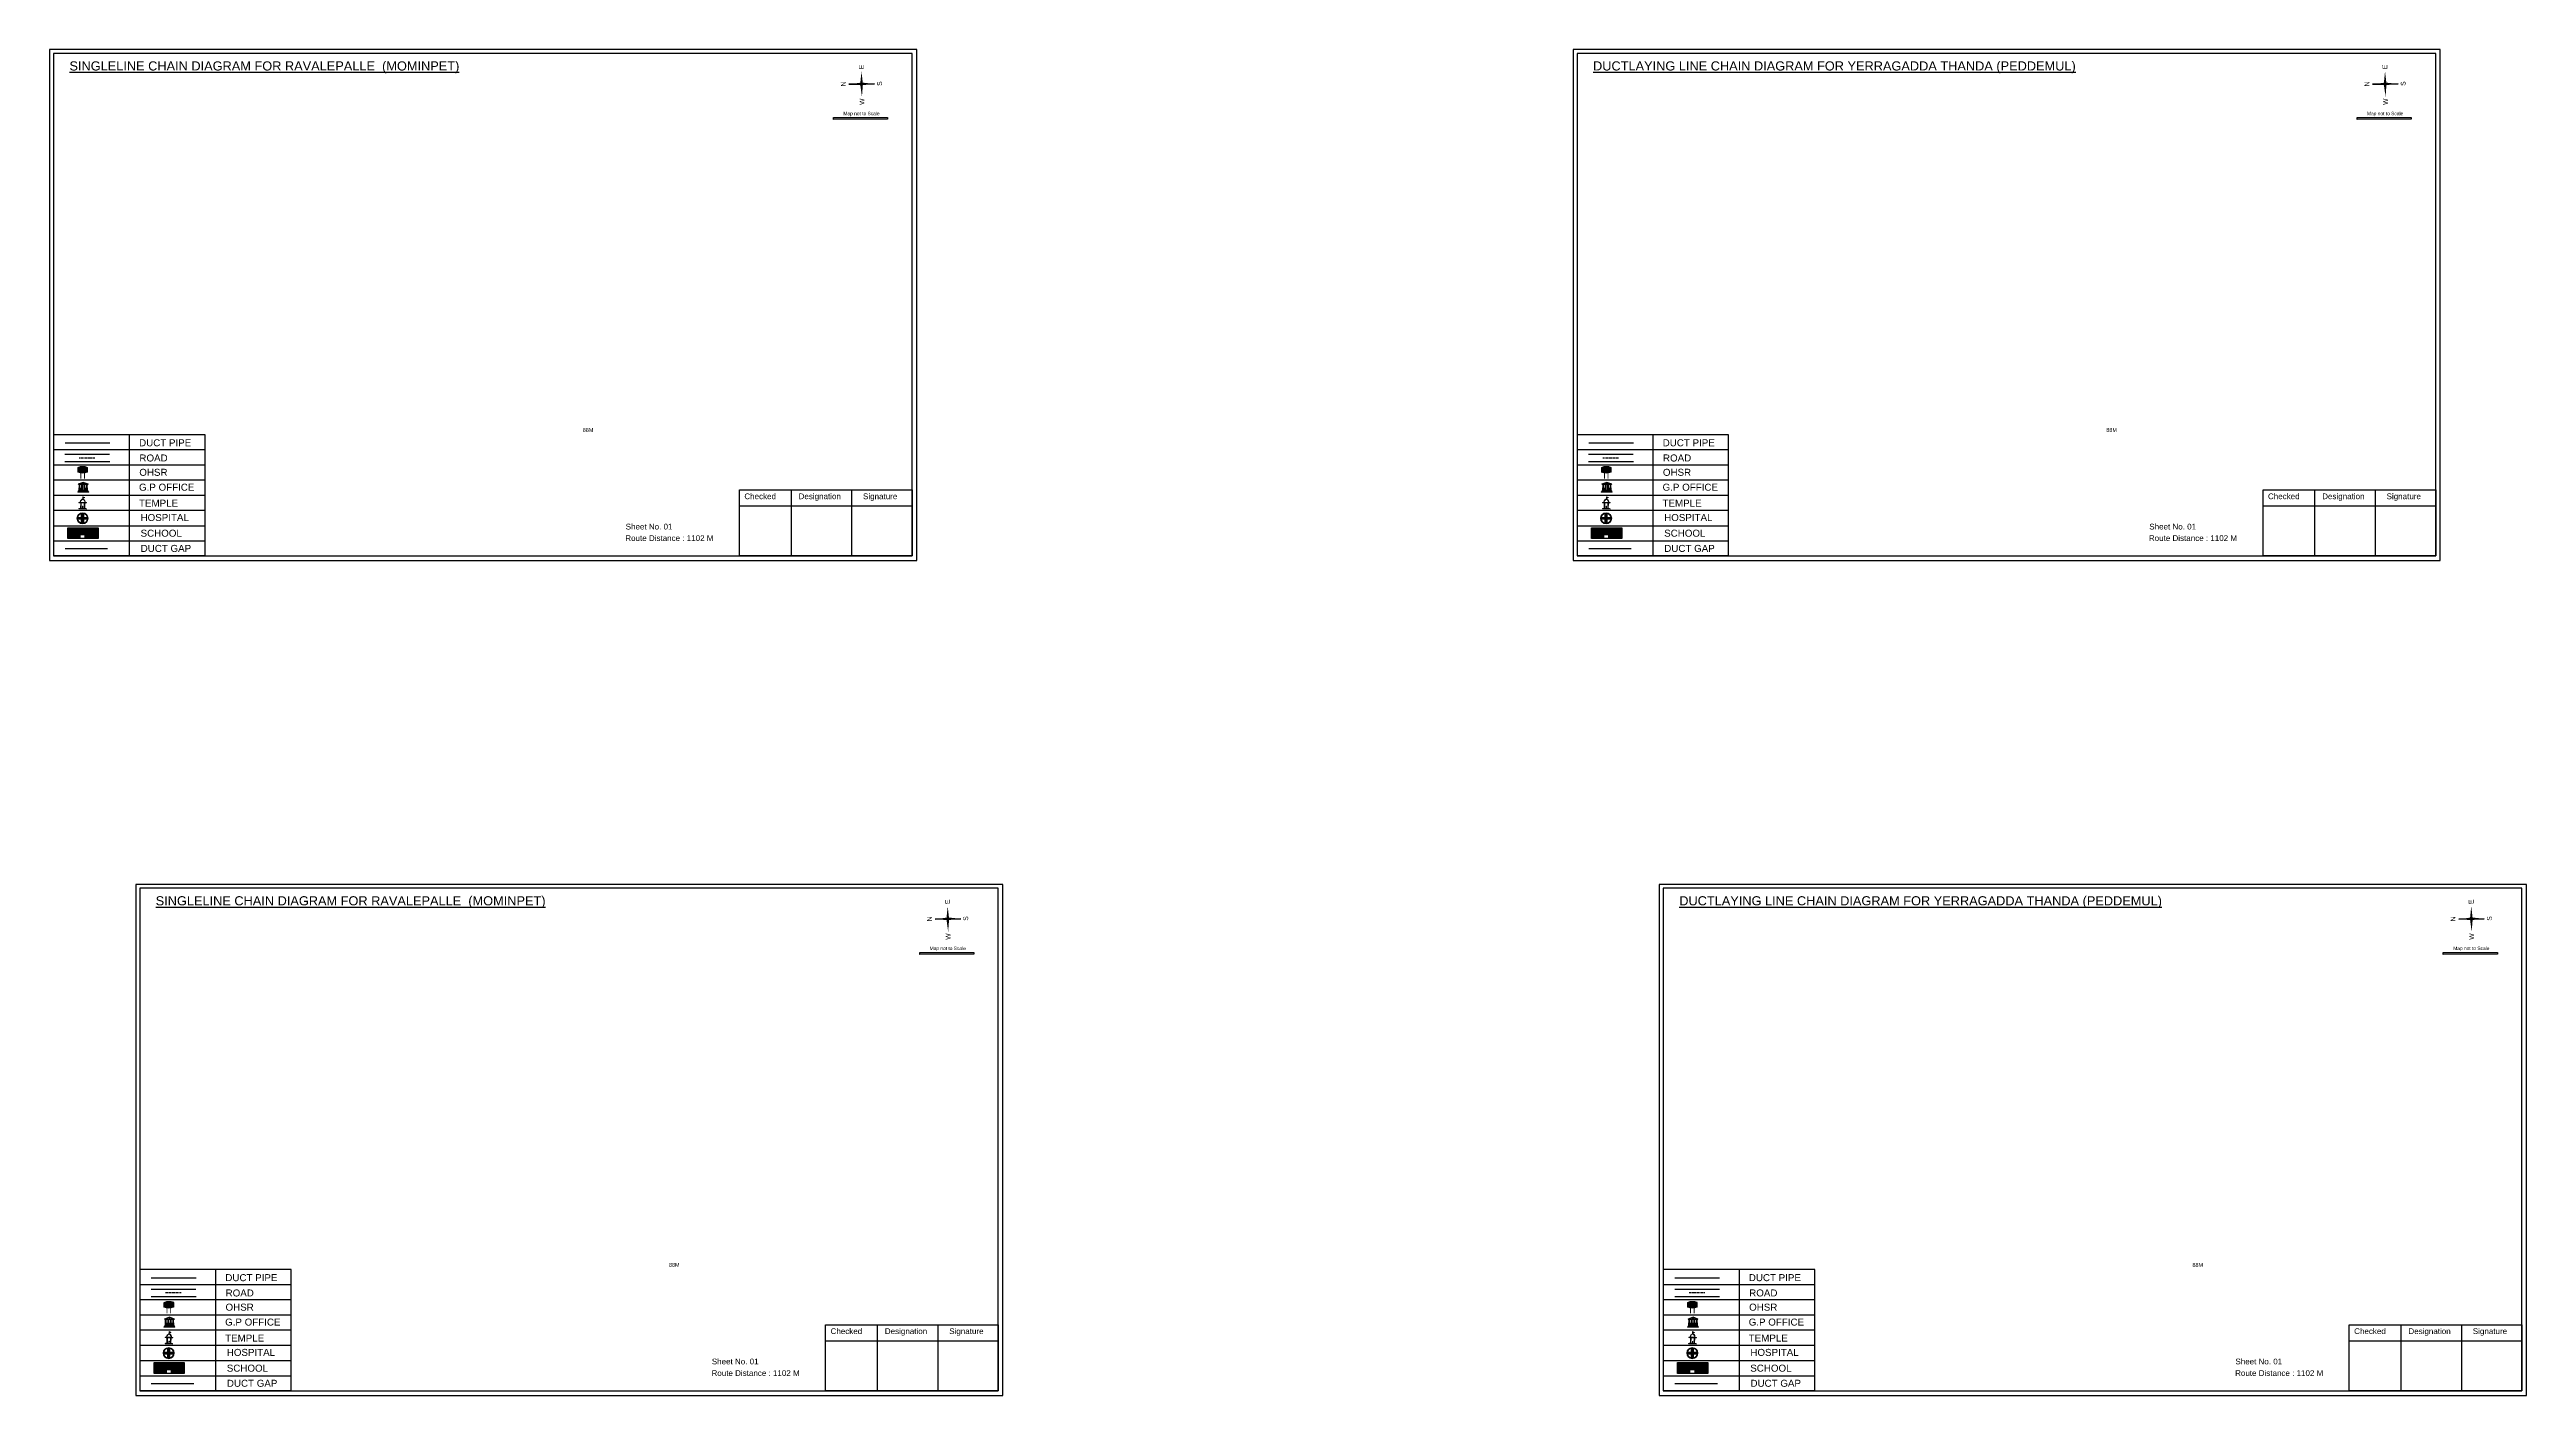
# Model space of a CAD drawing. Header units: inches. Extents: x -117 to 51867, y -12715 to 3423.
# Drawn here: x 222 to 2765, y -11072 to -9690 of the extents above; entities that cross this region are included whole.
import ezdxf

# ---------------------------------------------------------------- set-up
doc = ezdxf.new("R2010")
doc.units = ezdxf.units.IN
doc.header["$MEASUREMENT"] = 0
doc.linetypes.add('DASHEDX2', pattern=[1.5, 1, -0.5])
doc.layers.add('LANDMARK', color=7, linetype='Continuous')
doc.layers.add('OHT', color=7, linetype='Continuous')
doc.styles.get("Standard").update_dxf_attribs({"font": 'arial.ttf'})

# ---------------------------------------------------------------- blocks, each defined once
blk = doc.blocks.new('OHT')
at = {"linetype": 'Continuous', "lineweight": 0, "true_color": 0x0ffffc}
blk.add_hatch(color=4, dxfattribs=at).paths.add_polyline_path([(0.01, 1), (0, 1, 0.101323), (-0.4, 0.92), (-0.4, 0.52, 0.194075), (0.4, 0.52), (0.4, 0.92, 0.097877)])
at = {"color": 4, "linetype": 'Continuous', "lineweight": 0, "true_color": 0x0ffffc, "flags": 128}
for points in [[(-0.4, 0.52), (-0.4, 0.92)], [(0.4, 0.52), (0.4, 0.92)]]:
    blk.add_lwpolyline(points, dxfattribs=at)
at = {"color": 4, "linetype": 'Continuous', "lineweight": 0, "true_color": 0x0ffffc, "const_width": 0.075, "flags": 128}
for points in [[(-0.15, 0), (-0.15, 0.48)], [(0.15, 0), (0.15, 0.47)]]:
    blk.add_lwpolyline(points, dxfattribs=at)
at = {"color": 4, "linetype": 'Continuous', "lineweight": 0, "true_color": 0x0ffffc}
for centre, radius, start, end in [((0.01, -0.02), 1.02, 67.3109, 113.4711), ((0, 1.51), 1.07, 247.7682, 291.7007)]:
    blk.add_arc(centre, radius, start, end, dxfattribs=at)
blk = doc.blocks.new('Government_Office')
at = {"linetype": 'Continuous', "lineweight": 0, "true_color": 0xff0000}
for points in [[(-0.5, 0.05), (0.5, 0.05), (0.5, 0), (-0.5, 0)], [(-0.45, 0.08), (-0.45, 0.12), (0.45, 0.12), (0.45, 0.08)], [(-0.4, 0.14), (-0.4, 0.18), (0.4, 0.18), (0.4, 0.14)]]:
    blk.add_hatch(color=1, dxfattribs=at).paths.add_polyline_path(points)
h = blk.add_hatch(color=1, dxfattribs=at)
h.paths.add_polyline_path([(0.44, 0.72), (0.45, 0.75), (0, 0.93), (-0.45, 0.75), (-0.44, 0.72)])
h.paths.add_polyline_path([(0.36, 0.75), (-0.36, 0.75), (0, 0.9)], flags=16)
h.paths.add_polyline_path([(0, 0.78, -1), (0, 0.87, -1)], flags=0)
h = blk.add_hatch(color=1, dxfattribs=at)
edge = h.paths.add_edge_path()
edge.add_line((-0.27, 0.2), (-0.3, 0.68))
edge.add_line((-0.3, 0.68), (-0.29, 0.68))
edge.add_arc((-0.28, 0.69), 0.0176, 225.304, 441.5659)
edge.add_line((-0.28, 0.7), (-0.39, 0.7))
edge.add_arc((-0.39, 0.69), 0.0176, 98.4341, 314.696)
edge.add_line((-0.38, 0.68), (-0.37, 0.68))
edge.add_line((-0.37, 0.68), (-0.4, 0.2))
edge.add_line((-0.4, 0.2), (-0.27, 0.2))
h = blk.add_hatch(color=1, dxfattribs=at)
edge = h.paths.add_edge_path()
edge.add_line((-0.05, 0.2), (-0.07, 0.68))
edge.add_line((-0.07, 0.68), (-0.07, 0.68))
edge.add_arc((-0.05, 0.69), 0.0176, 225.304, 441.5659)
edge.add_line((-0.05, 0.7), (-0.17, 0.7))
edge.add_arc((-0.17, 0.69), 0.0176, 98.4341, 314.696)
edge.add_line((-0.16, 0.68), (-0.15, 0.68))
edge.add_line((-0.15, 0.68), (-0.18, 0.2))
edge.add_line((-0.18, 0.2), (-0.05, 0.2))
h = blk.add_hatch(color=1, dxfattribs=at)
edge = h.paths.add_edge_path()
edge.add_arc((0, 0.83), 0.0467, 90, 270)
edge.add_arc((0, 0.83), 0.0467, 270, 450)
h = blk.add_hatch(color=1, dxfattribs=at)
edge = h.paths.add_edge_path()
edge.add_line((0.18, 0.2), (0.15, 0.68))
edge.add_line((0.15, 0.68), (0.16, 0.68))
edge.add_arc((0.17, 0.69), 0.0176, 225.304, 441.5659)
edge.add_line((0.17, 0.7), (0.05, 0.7))
edge.add_arc((0.05, 0.69), 0.0176, 98.4341, 314.696)
edge.add_line((0.07, 0.68), (0.07, 0.68))
edge.add_line((0.07, 0.68), (0.05, 0.2))
edge.add_line((0.05, 0.2), (0.18, 0.2))
h = blk.add_hatch(color=1, dxfattribs=at)
edge = h.paths.add_edge_path()
edge.add_line((0.4, 0.2), (0.37, 0.68))
edge.add_line((0.37, 0.68), (0.38, 0.68))
edge.add_arc((0.39, 0.69), 0.0176, 225.304, 441.5659)
edge.add_line((0.4, 0.7), (0.28, 0.7))
edge.add_arc((0.28, 0.69), 0.0176, 98.4341, 314.696)
edge.add_line((0.29, 0.68), (0.3, 0.68))
edge.add_line((0.3, 0.68), (0.27, 0.2))
edge.add_line((0.27, 0.2), (0.4, 0.2))
at = {"color": 1, "linetype": 'Continuous', "lineweight": 0, "true_color": 0xff0000, "flags": 128}
for points in [[(-0.5, 0.05), (0.5, 0.05), (0.5, 0), (-0.5, 0)], [(-0.45, 0.75), (-0.44, 0.72), (0.44, 0.72), (0.45, 0.75), (0, 0.93)], [(-0.45, 0.08), (-0.45, 0.12), (0.45, 0.12), (0.45, 0.08)], [(-0.4, 0.14), (-0.4, 0.18), (0.4, 0.18), (0.4, 0.14)], [(-0.36, 0.75), (0.36, 0.75), (0, 0.9)]]:
    blk.add_lwpolyline(points, close=True, dxfattribs=at)
for points in [[(-0.27, 0.2), (-0.3, 0.68), (-0.29, 0.68, 1.379694), (-0.28, 0.7), (-0.39, 0.7, 1.379694), (-0.38, 0.68), (-0.37, 0.68), (-0.4, 0.2)], [(-0.05, 0.2), (-0.07, 0.68), (-0.07, 0.68, 1.379694), (-0.05, 0.7), (-0.17, 0.7, 1.379694), (-0.16, 0.68), (-0.15, 0.68), (-0.18, 0.2)], [(0, 0.87, 1), (0, 0.78, 1)], [(0.18, 0.2), (0.15, 0.68), (0.16, 0.68, 1.379694), (0.17, 0.7), (0.05, 0.7, 1.379694), (0.07, 0.68), (0.07, 0.68), (0.05, 0.2)], [(0.4, 0.2), (0.37, 0.68), (0.38, 0.68, 1.379694), (0.4, 0.7), (0.28, 0.7, 1.379694), (0.29, 0.68), (0.3, 0.68), (0.27, 0.2)]]:
    blk.add_lwpolyline(points, format="xyb", close=True, dxfattribs=at)
blk = doc.blocks.new('Temple')
at = {"linetype": 'Continuous', "lineweight": 0, "true_color": 0xff0000}
h = blk.add_hatch(color=1, dxfattribs=at)
edge = h.paths.add_edge_path()
edge.add_line((0.17, 0.49), (0.22, 0.49))
edge.add_line((0.22, 0.49), (0.22, 0.5))
edge.add_line((0.22, 0.5), (0.31, 0.5))
edge.add_line((0.31, 0.5), (0.31, 0.53))
edge.add_line((0.31, 0.53), (0.26, 0.53))
edge.add_line((0.26, 0.53), (0.26, 0.54))
edge.add_line((0.26, 0.54), (0.2, 0.54))
edge.add_spline(control_points=[(0.2, 0.54), (0.2, 0.59), (0.19, 0.64), (0.14, 0.74), (0.09, 0.79), (0.03, 0.8), (0.02, 0.81), (0.01, 0.81)], knot_values=[4.712389, 4.712389, 4.712389, 4.712389, 5.278166, 5.278166, 6.117402, 6.117402, 6.223801, 6.223801, 6.223801, 6.223801], degree=3, periodic=0)
edge.add_line((0.01, 0.81), (0.01, 0.79))
edge.add_line((0.01, 0.79), (-0.01, 0.79))
edge.add_line((-0.01, 0.79), (-0.01, 0.81))
edge.add_spline(control_points=[(-0.01, 0.81), (-0.05, 0.8), (-0.1, 0.78), (-0.17, 0.7), (-0.2, 0.63), (-0.2, 0.55), (-0.2, 0.55), (-0.2, 0.54)], knot_values=[6.343965, 6.343965, 6.343965, 6.343965, 6.956638, 6.956638, 7.795874, 7.795874, 7.853982, 7.853982, 7.853982, 7.853982], degree=3, periodic=0)
edge.add_line((-0.2, 0.54), (-0.26, 0.54))
edge.add_line((-0.26, 0.54), (-0.26, 0.53))
edge.add_line((-0.26, 0.53), (-0.31, 0.53))
edge.add_line((-0.31, 0.53), (-0.31, 0.5))
edge.add_line((-0.31, 0.5), (-0.22, 0.5))
edge.add_line((-0.22, 0.5), (-0.22, 0.49))
edge.add_line((-0.22, 0.49), (-0.17, 0.49))
edge.add_line((-0.17, 0.49), (-0.17, 0.07))
edge.add_arc((-0.2, 0.07), 0.03, -90, 0, ccw=False)
edge.add_line((-0.2, 0.04), (-0.26, 0.04))
edge.add_line((-0.26, 0.04), (-0.26, 0.03))
edge.add_line((-0.26, 0.03), (-0.31, 0.03))
edge.add_line((-0.31, 0.03), (-0.31, 0))
edge.add_line((-0.31, 0), (0.31, 0))
edge.add_line((0.31, 0), (0.31, 0.03))
edge.add_line((0.31, 0.03), (0.26, 0.03))
edge.add_line((0.26, 0.03), (0.26, 0.04))
edge.add_line((0.26, 0.04), (0.2, 0.04))
edge.add_arc((0.2, 0.07), 0.03, 180, 270, ccw=False)
edge.add_line((0.17, 0.07), (0.17, 0.49))
h.paths.add_polyline_path([(0.12, 0.07, -0.414214), (0.1, 0.04), (0.05, 0.04), (0.05, 0.03), (-0.05, 0.03), (-0.05, 0.04), (-0.1, 0.04, -0.414214), (-0.12, 0.07), (-0.12, 0.5), (0.12, 0.5)], flags=16)
edge = h.paths.add_edge_path(flags=16)
edge.add_ellipse((0, 0.54), major_axis=(0, 0.242), ratio=0.722808, start_angle=270, end_angle=450, ccw=False)
edge.add_line((0.17, 0.54), (-0.17, 0.54))
h.paths.add_polyline_path([(0.01, 0.23), (0.01, 0.07), (-0.01, 0.07), (-0.01, 0.23)], flags=0)
at = {"linetype": 'Continuous', "lineweight": 0, "true_color": 0xe66000}
blk.add_hatch(color=32, dxfattribs=at).paths.add_polyline_path([(-0.01, 1), (0.15, 0.93), (0, 0.85)])
at = {"linetype": 'Continuous', "lineweight": 0, "true_color": 0xff0000}
h = blk.add_hatch(color=1, dxfattribs=at)
edge = h.paths.add_edge_path()
edge.add_line((0.01, 0.86), (0, 0.85))
edge.add_line((0, 0.85), (0, 0.93))
edge.add_line((0, 0.93), (-0.01, 0.93))
edge.add_line((-0.01, 0.93), (-0.01, 0.81))
edge.add_spline(control_points=[(-0.01, 0.81), (0, 0.81), (0, 0.81), (0.01, 0.81)], knot_values=[6.223801, 6.223801, 6.223801, 6.223801, 6.343965, 6.343965, 6.343965, 6.343965], degree=3, periodic=0)
edge.add_line((0.01, 0.81), (0.01, 0.86))
h = blk.add_hatch(color=1, dxfattribs=at)
edge = h.paths.add_edge_path()
edge.add_line((0.01, 0.79), (0.01, 0.81))
edge.add_spline(control_points=[(0.01, 0.81), (0, 0.81), (0, 0.81), (-0.01, 0.81)], knot_values=[6.223801, 6.223801, 6.223801, 6.223801, 6.343965, 6.343965, 6.343965, 6.343965], degree=3, periodic=0)
edge.add_line((-0.01, 0.81), (-0.01, 0.79))
edge.add_line((-0.01, 0.79), (0.01, 0.79))
at = {"color": 1, "linetype": 'Continuous', "lineweight": 0, "true_color": 0xff0000, "flags": 128}
blk.add_lwpolyline([(0.2, 0.54), (0.26, 0.54), (0.26, 0.53), (0.31, 0.53), (0.31, 0.5), (0.22, 0.5), (0.22, 0.49), (0.17, 0.49), (0.17, 0.07, 0.414214), (0.2, 0.04), (0.26, 0.04), (0.26, 0.03), (0.31, 0.03), (0.31, 0), (-0.31, 0), (-0.31, 0.03), (-0.26, 0.03), (-0.26, 0.04), (-0.2, 0.04, 0.414214), (-0.17, 0.07), (-0.17, 0.49), (-0.22, 0.49), (-0.22, 0.5), (-0.31, 0.5), (-0.31, 0.53), (-0.26, 0.53), (-0.26, 0.54), (-0.2, 0.54)], format="xyb", dxfattribs=at)
blk.add_lwpolyline([(-0.17, 0.54), (0.17, 0.54)], dxfattribs=at)
blk.add_lwpolyline([(0.12, 0.5), (0.12, 0.07, -0.414214), (0.1, 0.04), (0.05, 0.04), (0.05, 0.03), (-0.05, 0.03), (-0.05, 0.04), (-0.1, 0.04, -0.414214), (-0.12, 0.07), (-0.12, 0.5)], format="xyb", close=True, dxfattribs=at)
at = {"color": 32, "linetype": 'Continuous', "lineweight": 0, "true_color": 0xe66000, "flags": 128}
blk.add_lwpolyline([(-0.01, 1), (0.15, 0.93), (0, 0.85), (-0.01, 1)], dxfattribs=at)
at = {"color": 1, "linetype": 'Continuous', "lineweight": 0, "true_color": 0xff0000, "flags": 128}
for points in [[(0.01, 0.93), (-0.01, 0.93), (-0.01, 0.79), (0.01, 0.79)], [(0.01, 0.23), (-0.01, 0.23), (-0.01, 0.07), (0.01, 0.07)]]:
    blk.add_lwpolyline(points, close=True, dxfattribs=at)
at = {"color": 1, "linetype": 'Continuous', "lineweight": 0, "true_color": 0xff0000}
blk.add_ellipse((0, 0.54), major_axis=(0, 0.242), ratio=0.722808, start_param=4.712389, end_param=7.853982, dxfattribs=at)
blk.add_open_spline([(0.2, 0.54), (0.2, 0.59), (0.19, 0.64), (0.14, 0.74), (0.09, 0.79), (-0.02, 0.82), (-0.08, 0.79), (-0.17, 0.7), (-0.2, 0.63), (-0.2, 0.55), (-0.2, 0.55), (-0.2, 0.54)], degree=3, knots=[4.712389, 4.712389, 4.712389, 4.712389, 5.278166, 5.278166, 6.117402, 6.117402, 6.956638, 6.956638, 7.795874, 7.795874, 7.853982, 7.853982, 7.853982, 7.853982], dxfattribs=at)
blk = doc.blocks.new('*U40')
at = {"color": 0, "linetype": 'DASHEDX2', "transparency": 16777216}
blk.add_line((-8.2, 0), (8, 0), dxfattribs=at)
blk = doc.blocks.new('Hospital')
at = {"linetype": 'Continuous', "lineweight": 0, "true_color": 0x000000}
h = blk.add_hatch(color=18, dxfattribs=at)
h.paths.add_polyline_path([(-0.5, 0, 1), (0.5, 0, 1)])
h.paths.add_polyline_path([(0.45, 0, -1), (-0.45, 0, -1)], flags=16)
at = {"linetype": 'Continuous', "true_color": 0xff0000}
blk.add_hatch(color=1, dxfattribs=at).paths.add_polyline_path([(-0.39, 0.08), (-0.08, 0.08), (-0.08, 0.39), (0.08, 0.39), (0.08, 0.08), (0.39, 0.08), (0.39, -0.08), (0.08, -0.08), (0.08, -0.39), (-0.08, -0.39), (-0.08, -0.08), (-0.39, -0.08)])
at = {"color": 1, "linetype": 'Continuous', "true_color": 0xff0000, "flags": 128}
blk.add_lwpolyline([(-0.39, 0.08), (-0.08, 0.08), (-0.08, 0.39), (0.08, 0.39), (0.08, 0.08), (0.39, 0.08), (0.39, -0.08), (0.08, -0.08), (0.08, -0.39), (-0.08, -0.39), (-0.08, -0.08), (-0.39, -0.08)], close=True, dxfattribs=at)
at = {"color": 18, "linetype": 'Continuous', "lineweight": 0, "true_color": 0x000000}
for radius in [0.5, 0.446]:
    blk.add_circle((0, 0), radius, dxfattribs=at)
blk = doc.blocks.new('*U41')
at = {"color": 0, "linetype": 'DASHEDX2', "transparency": 16777216}
blk.add_line((-8.2, 0), (8, 0), dxfattribs=at)
blk = doc.blocks.new('*U42')
at = {"color": 0, "linetype": 'DASHEDX2', "transparency": 16777216}
blk.add_line((-8.2, 0), (8, 0), dxfattribs=at)
blk = doc.blocks.new('*U43')
at = {"color": 0, "linetype": 'DASHEDX2', "transparency": 16777216}
blk.add_line((-8.2, 0), (8, 0), dxfattribs=at)

msp = doc.modelspace()

# ---------------------------------------------------------------- hatches: boundary and pattern name
at = {"true_color": 0x0093dd}
h = msp.add_hatch(color=142, dxfattribs=at)
h.dxf.hatch_style = 1
h.paths.add_polyline_path([(1027.1, -9760.4), (1027.1, -9762.2), (1082.6, -9762.1), (1082.6, -9760.3)])
h = msp.add_hatch(color=142, dxfattribs=at)
h.dxf.hatch_style = 1
h.paths.add_polyline_path([(2591.1, -9760.4), (2591.1, -9762.2), (2646.6, -9762.1), (2646.6, -9760.3)])
at = {"true_color": 0xc8c92d}
h = msp.add_hatch(color=52, dxfattribs=at)
h.dxf.hatch_style = 1
h.paths.add_polyline_path([(247.3, -10181.3), (241.1, -10181.3), (241.1, -10192.4), (247.3, -10192.4)])
h.paths.add_polyline_path([(272.2, -10181.3), (266, -10181.3), (266, -10192.4), (272.2, -10192.4)])
at = {"true_color": 0x293189}
h = msp.add_hatch(color=177, dxfattribs=at)
h.dxf.hatch_style = 1
h.paths.add_polyline_path([(266, -10181.3), (247.3, -10181.3), (247.3, -10192.4), (254.3, -10192.4), (254.3, -10188.8), (258.2, -10188.8), (258.2, -10192.4), (266, -10192.4)])
h.paths.add_polyline_path([(250, -10183.8), (248.6, -10183.8), (248.6, -10182.5), (250, -10182.5)], flags=16)
h.paths.add_polyline_path([(262.9, -10183.8), (262.9, -10182.5), (264.2, -10182.5), (264.2, -10183.8)], flags=16)
at = {"true_color": 0xc8c92d}
h = msp.add_hatch(color=52, dxfattribs=at)
h.dxf.hatch_style = 1
h.paths.add_polyline_path([(1811.3, -10181.3), (1805.1, -10181.3), (1805.1, -10192.4), (1811.3, -10192.4)])
h.paths.add_polyline_path([(1836.2, -10181.3), (1830, -10181.3), (1830, -10192.4), (1836.2, -10192.4)])
at = {"true_color": 0x293189}
h = msp.add_hatch(color=177, dxfattribs=at)
h.dxf.hatch_style = 1
h.paths.add_polyline_path([(1830, -10181.3), (1811.3, -10181.3), (1811.3, -10192.4), (1818.3, -10192.4), (1818.3, -10188.8), (1822.2, -10188.8), (1822.2, -10192.4), (1830, -10192.4)])
h.paths.add_polyline_path([(1814, -10183.8), (1812.6, -10183.8), (1812.6, -10182.5), (1814, -10182.5)], flags=16)
h.paths.add_polyline_path([(1826.8, -10183.8), (1826.8, -10182.5), (1828.2, -10182.5), (1828.2, -10183.8)], flags=16)
at = {"true_color": 0x0093dd}
h = msp.add_hatch(color=142, dxfattribs=at)
h.dxf.hatch_style = 1
h.paths.add_polyline_path([(1115.6, -10617.3), (1115.6, -10619.2), (1171.1, -10619), (1171.1, -10617.2)])
h = msp.add_hatch(color=142, dxfattribs=at)
h.dxf.hatch_style = 1
h.paths.add_polyline_path([(2679.6, -10617.3), (2679.6, -10619.2), (2735.1, -10619), (2735.1, -10617.2)])
at = {"true_color": 0xc8c92d}
h = msp.add_hatch(color=52, dxfattribs=at)
h.dxf.hatch_style = 1
h.paths.add_polyline_path([(335.8, -11038.2), (329.6, -11038.2), (329.6, -11049.3), (335.8, -11049.3)])
h.paths.add_polyline_path([(360.6, -11038.2), (354.5, -11038.2), (354.5, -11049.3), (360.6, -11049.3)])
at = {"true_color": 0x293189}
h = msp.add_hatch(color=177, dxfattribs=at)
h.dxf.hatch_style = 1
h.paths.add_polyline_path([(354.5, -11038.2), (335.8, -11038.2), (335.8, -11049.3), (342.8, -11049.3), (342.8, -11045.7), (346.7, -11045.7), (346.7, -11049.3), (354.5, -11049.3)])
h.paths.add_polyline_path([(338.5, -11040.7), (337.1, -11040.7), (337.1, -11039.4), (338.5, -11039.4)], flags=16)
h.paths.add_polyline_path([(351.3, -11040.7), (351.3, -11039.4), (352.7, -11039.4), (352.7, -11040.7)], flags=16)
at = {"true_color": 0xc8c92d}
h = msp.add_hatch(color=52, dxfattribs=at)
h.dxf.hatch_style = 1
h.paths.add_polyline_path([(1899.8, -11038.2), (1893.6, -11038.2), (1893.6, -11049.3), (1899.8, -11049.3)])
h.paths.add_polyline_path([(1924.6, -11038.2), (1918.5, -11038.2), (1918.5, -11049.3), (1924.6, -11049.3)])
at = {"true_color": 0x293189}
h = msp.add_hatch(color=177, dxfattribs=at)
h.dxf.hatch_style = 1
h.paths.add_polyline_path([(1918.5, -11038.2), (1899.8, -11038.2), (1899.8, -11049.3), (1906.8, -11049.3), (1906.8, -11045.7), (1910.7, -11045.7), (1910.7, -11049.3), (1918.5, -11049.3)])
h.paths.add_polyline_path([(1902.5, -11040.7), (1901.1, -11040.7), (1901.1, -11039.4), (1902.5, -11039.4)], flags=16)
h.paths.add_polyline_path([(1915.3, -11040.7), (1915.3, -11039.4), (1916.7, -11039.4), (1916.7, -11040.7)], flags=16)

# ---------------------------------------------------------------- linework, layer by layer
for p, q in [((1069.2, -9725.7), (1042.9, -9726.1)), ((1042.9, -9726.1), (1069.2, -9725.7)), ((1069.2, -9725.7), (1042.9, -9726.1)), ((1056.1, -9725.9), (1069.2, -9725.7)), ((2633.2, -9725.7), (2606.9, -9726.1)), ((2606.9, -9726.1), (2633.2, -9725.7)), ((2633.2, -9725.7), (2606.9, -9726.1)), ((2620.1, -9725.9), (2633.2, -9725.7)), ((226.5, -10085.9), (226.5, -10209.1)), ((304.2, -10085.9), (304.2, -10210.3)), ((1790.5, -10085.9), (1790.5, -10209.1)), ((1868.2, -10085.9), (1868.2, -10210.3)), ((382, -10101.4), (226.5, -10101.4)), ((382, -10117), (226.5, -10117)), ((238.1, -10105.7), (284, -10105.7)), ((238.1, -10113.2), (284.2, -10113.2)), ((1946, -10101.4), (1790.5, -10101.4)), ((1946, -10117), (1790.5, -10117)), ((1802.1, -10105.7), (1848, -10105.7)), ((1802.1, -10113.2), (1848.2, -10113.2)), ((382, -10132.5), (226.5, -10132.5)), ((1946, -10132.5), (1790.5, -10132.5)), ((382, -10148.1), (226.5, -10148.1)), ((382, -10163.6), (226.5, -10163.6)), ((1946, -10148.1), (1790.5, -10148.1)), ((1946, -10163.6), (1790.5, -10163.6)), ((226.5, -10179.2), (382, -10179.2)), ((226.5, -10194.7), (382, -10194.7)), ((1790.5, -10179.2), (1946, -10179.2)), ((1790.5, -10194.7), (1946, -10194.7)), ((226.5, -10209.1), (226.5, -10210.3)), ((226.5, -10209.3), (226.5, -10210.3)), ((382, -10210.3), (226.5, -10210.3)), ((1790.5, -10209.1), (1790.5, -10210.3)), ((1790.5, -10209.3), (1790.5, -10210.3)), ((1946, -10210.3), (1790.5, -10210.3)), ((1157.7, -10582.6), (1131.4, -10583.1)), ((1131.4, -10583.1), (1157.7, -10582.6)), ((1157.7, -10582.6), (1131.4, -10583.1)), ((1144.5, -10582.8), (1157.7, -10582.6)), ((2721.7, -10582.6), (2695.4, -10583.1)), ((2695.4, -10583.1), (2721.7, -10582.6)), ((2721.7, -10582.6), (2695.4, -10583.1)), ((2708.5, -10582.8), (2721.7, -10582.6)), ((314.9, -10942.8), (314.9, -11066)), ((470.5, -10958.4), (314.9, -10958.4)), ((392.7, -10942.8), (392.7, -11067.2)), ((1878.9, -10942.8), (1878.9, -11066)), ((2034.5, -10958.4), (1878.9, -10958.4)), ((1956.7, -10942.8), (1956.7, -11067.2)), ((470.5, -10973.9), (314.9, -10973.9)), ((326.6, -10962.7), (372.5, -10962.7)), ((326.6, -10970.2), (372.7, -10970.2)), ((2034.5, -10973.9), (1878.9, -10973.9)), ((1890.6, -10962.7), (1936.5, -10962.7)), ((1890.6, -10970.2), (1936.7, -10970.2)), ((470.5, -10989.5), (314.9, -10989.5)), ((470.5, -11005), (314.9, -11005)), ((2034.5, -10989.5), (1878.9, -10989.5)), ((2034.5, -11005), (1878.9, -11005)), ((470.5, -11020.6), (314.9, -11020.6)), ((2034.5, -11020.6), (1878.9, -11020.6)), ((314.9, -11036.1), (470.5, -11036.1)), ((314.9, -11051.7), (470.5, -11051.7)), ((1878.9, -11036.1), (2034.5, -11036.1)), ((1878.9, -11051.7), (2034.5, -11051.7)), ((314.9, -11066), (314.9, -11067.2)), ((314.9, -11066.3), (314.9, -11067.2)), ((470.5, -11067.2), (314.9, -11067.2)), ((1878.9, -11066), (1878.9, -11067.2)), ((1878.9, -11066.3), (1878.9, -11067.2)), ((2034.5, -11067.2), (1878.9, -11067.2))]:
    msp.add_line(p, q)
at = {"color": 1}
for p, q in [((1042.9, -9726.1), (1056.1, -9725.9)), ((2606.9, -9726.1), (2620, -9725.9)), ((1131.4, -10583.1), (1144.5, -10582.8)), ((2695.4, -10583.1), (2708.5, -10582.8))]:
    msp.add_line(p, q, dxfattribs=at)
at = {"color": 242, "true_color": 0xcd2027}
for p, q in [((983.5, -10142.4), (983.5, -10210.3)), ((1045.7, -10142.4), (1045.7, -10210.3)), ((2547.5, -10142.4), (2547.5, -10210.3)), ((2609.7, -10142.4), (2609.7, -10210.3)), ((930.6, -10158.9), (1107.8, -10158.9)), ((2494.6, -10158.9), (2671.8, -10158.9)), ((1072, -10999.4), (1072, -11067.3)), ((1134.2, -10999.4), (1134.2, -11067.3)), ((2636, -10999.4), (2636, -11067.3)), ((2698.2, -10999.4), (2698.2, -11067.3)), ((1019, -11015.8), (1196.3, -11015.8)), ((2583, -11015.8), (2760.3, -11015.8))]:
    msp.add_line(p, q, dxfattribs=at)
for points in [[(222.3, -9690.5), (222.3, -10215), (1112.5, -10215), (1112.5, -9690.5)], [(226.5, -9694.5), (226.5, -10210.3), (1107.8, -10210.3), (1107.8, -9694.5)], [(1786.3, -9690.5), (1786.3, -10215), (2676.5, -10215), (2676.5, -9690.5)], [(1790.5, -9694.5), (1790.5, -10210.3), (2671.8, -10210.3), (2671.8, -9694.5)], [(272.2, -10181.3), (272.2, -10192.4), (241.1, -10192.4), (241.1, -10181.3)], [(250, -10182.5), (250, -10183.8), (248.6, -10183.8), (248.6, -10182.5)], [(262.9, -10183.8), (262.9, -10182.5), (264.2, -10182.5), (264.2, -10183.8)], [(1836.2, -10181.3), (1836.2, -10192.4), (1805.1, -10192.4), (1805.1, -10181.3)], [(1814, -10182.5), (1814, -10183.8), (1812.6, -10183.8), (1812.6, -10182.5)], [(1826.8, -10183.8), (1826.8, -10182.5), (1828.2, -10182.5), (1828.2, -10183.8)], [(310.8, -10547.4), (310.8, -11071.9), (1201, -11071.9), (1201, -10547.4)], [(314.9, -10551.4), (314.9, -11067.2), (1196.3, -11067.2), (1196.3, -10551.4)], [(1874.8, -10547.4), (1874.8, -11071.9), (2765, -11071.9), (2765, -10547.4)], [(1878.9, -10551.4), (1878.9, -11067.2), (2760.3, -11067.2), (2760.3, -10551.4)], [(360.7, -11038.2), (360.7, -11049.3), (329.6, -11049.3), (329.6, -11038.2)], [(338.5, -11039.4), (338.5, -11040.7), (337.1, -11040.7), (337.1, -11039.4)], [(351.3, -11040.7), (351.3, -11039.4), (352.7, -11039.4), (352.7, -11040.7)], [(1924.7, -11038.2), (1924.7, -11049.3), (1893.6, -11049.3), (1893.6, -11038.2)], [(1902.5, -11039.4), (1902.5, -11040.7), (1901.1, -11040.7), (1901.1, -11039.4)], [(1915.3, -11040.7), (1915.3, -11039.4), (1916.7, -11039.4), (1916.7, -11040.7)]]:
    msp.add_lwpolyline(points, close=True)
at = {"color": 142, "true_color": 0x0093dd}
for points in [[(1082.6, -9762.1), (1027.1, -9762.2), (1027.1, -9760.4), (1082.6, -9760.3), (1082.6, -9762.1)], [(2646.6, -9762.1), (2591.1, -9762.2), (2591.1, -9760.4), (2646.6, -9760.3), (2646.6, -9762.1)], [(1171.1, -10619), (1115.6, -10619.2), (1115.6, -10617.3), (1171.1, -10617.2), (1171.1, -10619)], [(2735.1, -10619), (2679.6, -10619.2), (2679.6, -10617.3), (2735.1, -10617.2), (2735.1, -10619)]]:
    msp.add_lwpolyline(points, dxfattribs=at)
for points in [[(382, -10210.3), (382, -10085.9), (226.5, -10085.9)], [(1946, -10210.3), (1946, -10085.9), (1790.5, -10085.9)], [(253, -10192.4), (253, -10188.3), (259.5, -10188.3), (259.5, -10192.4)], [(1817, -10192.4), (1817, -10188.3), (1823.5, -10188.3), (1823.5, -10192.4)], [(470.5, -11067.2), (470.5, -10942.8), (314.9, -10942.8)], [(2034.5, -11067.2), (2034.5, -10942.8), (1878.9, -10942.8)], [(341.5, -11049.3), (341.5, -11045.2), (348, -11045.2), (348, -11049.3)], [(1905.5, -11049.3), (1905.5, -11045.2), (1912, -11045.2), (1912, -11049.3)]]:
    msp.add_lwpolyline(points)
at = {"color": 242, "true_color": 0xcd2027}
for points in [[(1107.8, -10210.3), (930.6, -10210.3), (930.6, -10142.4), (1107.8, -10142.4)], [(2671.8, -10210.3), (2494.6, -10210.3), (2494.6, -10142.4), (2671.8, -10142.4)], [(1196.3, -11067.3), (1019, -11067.3), (1019, -10999.4), (1196.3, -10999.4)], [(2760.3, -11067.3), (2583, -11067.3), (2583, -10999.4), (2760.3, -10999.4)]]:
    msp.add_lwpolyline(points, close=True, dxfattribs=at)
for points in [[(1057.3, -9725.9), (1054.5, -9725.9), (1055.8, -9712.8)], [(1057.3, -9725.9), (1054.5, -9725.9), (1055.8, -9712.8)], [(2621.3, -9725.9), (2618.5, -9725.9), (2619.8, -9712.8)], [(2621.3, -9725.9), (2618.5, -9725.9), (2619.8, -9712.8)], [(1057.3, -9725.9), (1054.5, -9725.9), (1056.3, -9739.1)], [(1057.3, -9725.9), (1054.5, -9725.9), (1056.3, -9739.1)], [(1056.1, -9727.2), (1056, -9724.4), (1069.2, -9725.7)], [(1056.1, -9727.2), (1056, -9724.4), (1069.2, -9725.7)], [(2621.3, -9725.9), (2618.5, -9725.9), (2620.3, -9739.1)], [(2621.3, -9725.9), (2618.5, -9725.9), (2620.3, -9739.1)], [(2620.1, -9727.2), (2620, -9724.4), (2633.2, -9725.7)], [(2620.1, -9727.2), (2620, -9724.4), (2633.2, -9725.7)], [(1145.8, -10582.8), (1143, -10582.8), (1144.3, -10569.7)], [(1145.8, -10582.8), (1143, -10582.8), (1144.3, -10569.7)], [(2709.8, -10582.8), (2707, -10582.8), (2708.3, -10569.7)], [(2709.8, -10582.8), (2707, -10582.8), (2708.3, -10569.7)], [(1145.8, -10582.8), (1143, -10582.8), (1144.8, -10596)], [(1145.8, -10582.8), (1143, -10582.8), (1144.8, -10596)], [(1144.6, -10584.1), (1144.5, -10581.3), (1157.7, -10582.6)], [(1144.6, -10584.1), (1144.5, -10581.3), (1157.7, -10582.6)], [(2709.8, -10582.8), (2707, -10582.8), (2708.7, -10596)], [(2709.8, -10582.8), (2707, -10582.8), (2708.7, -10596)], [(2708.5, -10584.1), (2708.5, -10581.3), (2721.7, -10582.6)], [(2708.5, -10584.1), (2708.5, -10581.3), (2721.7, -10582.6)]]:
    msp.add_solid(points)
at = {"color": 1}
for points in [[(1056.1, -9727.2), (1056, -9724.4), (1042.9, -9726.1)], [(1056.1, -9727.2), (1056, -9724.4), (1042.9, -9726.1)], [(2620.1, -9727.2), (2620, -9724.4), (2606.9, -9726.1)], [(2620.1, -9727.2), (2620, -9724.4), (2606.9, -9726.1)], [(1144.6, -10584.1), (1144.5, -10581.3), (1131.4, -10583.1)], [(1144.6, -10584.1), (1144.5, -10581.3), (1131.4, -10583.1)], [(2708.5, -10584.1), (2708.5, -10581.3), (2695.4, -10583.1)], [(2708.5, -10584.1), (2708.5, -10581.3), (2695.4, -10583.1)]]:
    msp.add_solid(points, dxfattribs=at)
at = {"layer": 'OHT', "color": 5}
for p, q in [((238.3, -10094.3), (284.2, -10094.3)), ((1802.3, -10094.3), (1848.2, -10094.3)), ((326.8, -10951.3), (372.7, -10951.3)), ((1890.8, -10951.3), (1936.7, -10951.3))]:
    msp.add_line(p, q, dxfattribs=at)
at = {"layer": 'OHT', "color": 1}
for p, q in [((238.3, -10202.5), (281.9, -10202.5)), ((1802.3, -10202.5), (1845.9, -10202.5)), ((326.8, -11059.5), (370.4, -11059.5)), ((1890.8, -11059.5), (1934.4, -11059.5))]:
    msp.add_line(p, q, dxfattribs=at)

# ---------------------------------------------------------------- block references
at = {"linetype": 'DASHEDX2'}
for name, p in [('*U40', (261.1, -10109.5)), ('*U41', (1825.1, -10109.5)), ('*U42', (349.6, -10966.4)), ('*U43', (1913.6, -10966.4))]:
    msp.add_blockref(name, p, dxfattribs=at)
at = {"layer": 'LANDMARK'}
for name, p, xscale, yscale, zscale in [('Government_Office', (256.9, -10144.9), 11.32114773247135, 11.32114773247135, 11.32114773247135), ('Government_Office', (1820.9, -10144.9), 11.32114773247135, 11.32114773247135, 11.32114773247135), ('Hospital', (256.2, -10171.6), 11.41772014427468, 11.41772014427468, 11.41772014427468), ('Hospital', (1820.2, -10171.6), 11.41772014427468, 11.41772014427468, 11.41772014427468), ('Government_Office', (345.4, -11001.9), 11.32114773247135, 11.32114773247135, 11.32114773247135), ('Government_Office', (1909.4, -11001.9), 11.32114773247135, 11.32114773247135, 11.32114773247135), ('Hospital', (344.7, -11028.5), 11.41772014427468, 11.41772014427468, 11.41772014427468), ('Hospital', (1908.7, -11028.5), 11.41772014427468, 11.41772014427468, 11.41772014427468)]:
    msp.add_blockref(name, p, dxfattribs=dict(at, xscale=xscale, yscale=yscale, zscale=zscale))
at = {"layer": 'LANDMARK', "xscale": 12.62452535729322, "yscale": 12.62452535729322, "zscale": 12.62452535729322, "rotation": 358.3713438591284}
for p in [(256.3, -10162.1), (1820.3, -10162.1), (344.8, -11019), (1908.8, -11019)]:
    msp.add_blockref('Temple', p, dxfattribs=at)
at = {"layer": 'OHT', "xscale": 12.45189723782068, "yscale": 12.45189723782068, "zscale": 12.45189723782068}
for p in [(256.3, -10130.8), (1820.3, -10130.8), (344.8, -10987.8), (1908.8, -10987.8)]:
    msp.add_blockref('OHT', p, dxfattribs=at)

# ---------------------------------------------------------------- texts
at = {"color": 242, "true_color": 0xcd2027}
for s, p in [('%%USINGLELINE CHAIN DIAGRAM FOR RAVALEPALLE  (MOMINPET)', (242.8, -9712)), ('%%UDUCTLAYING LINE CHAIN DIAGRAM FOR YERRAGADDA THANDA (PEDDEMUL)', (1806.8, -9712)), ('%%USINGLELINE CHAIN DIAGRAM FOR RAVALEPALLE  (MOMINPET)', (331.3, -10568.9)), ('%%UDUCTLAYING LINE CHAIN DIAGRAM FOR YERRAGADDA THANDA (PEDDEMUL)', (1895.3, -10568.9))]:
    msp.add_text(s, height=9.375, dxfattribs=at).set_placement(p)
for s, p in [('E', (1058.2, -9710.6)), ('E', (2622.2, -9710.6)), ('N', (1039.6, -9728.4)), ('S', (1076.9, -9727.7)), ('N', (2603.6, -9728.4)), ('S', (2640.9, -9727.7)), ('W', (1058.9, -9747.2)), ('W', (2622.8, -9747.2)), ('E', (1146.7, -10567.5)), ('E', (2710.7, -10567.5)), ('N', (1128.1, -10585.4)), ('W', (1147.3, -10604.1)), ('S', (1165.4, -10584.6)), ('N', (2692.1, -10585.4)), ('W', (2711.3, -10604.1)), ('S', (2729.4, -10584.6))]:
    msp.add_text(s, height=4.95, rotation=91.0063).set_placement(p)
for s, height, p in [('Map not to Scale', 3.542, (1037.3, -9757.9)), ('Map not to Scale', 3.542, (2601.3, -9757.9)), ('DUCT PIPE', 7.18, (314.3, -10097.7)), ('88M', 4, (769.7, -10083)), ('DUCT PIPE', 7.18, (1878.3, -10097.7)), ('88M', 4, (2333.7, -10083)), ('ROAD ', 7.18, (314.6, -10113.3)), ('ROAD ', 7.18, (1878.6, -10113.3)), ('G.P OFFICE', 7.18, (314.2, -10143.3)), ('OHSR', 7.18, (314.5, -10128)), ('G.P OFFICE', 7.18, (1878.2, -10143.3)), ('OHSR', 7.18, (1878.5, -10128)), ('TEMPLE', 7.18, (314.2, -10159.7)), ('HOSPITAL', 7.18, (315.8, -10174.4)), ('Checked', 5.89, (935.6, -10152)), ('Designation', 5.886, (991.3, -10152)), ('Signature', 5.89, (1057.4, -10152)), ('TEMPLE', 7.18, (1878.1, -10159.7)), ('HOSPITAL', 7.18, (1879.8, -10174.4)), ('Checked', 5.89, (2499.6, -10152)), ('Designation', 5.886, (2555.3, -10152)), ('Signature', 5.89, (2621.4, -10152)), ('SCHOOL', 7.18, (315.8, -10190.5)), ('Sheet No. 01', 5.886, (813.8, -10183.1)), ('Route Distance : 1102 M', 5.886, (813.4, -10194.9)), ('SCHOOL', 7.18, (1879.8, -10190.5)), ('Sheet No. 01', 5.886, (2377.8, -10183.1)), ('Route Distance : 1102 M', 5.886, (2377.4, -10194.9)), ('DUCT GAP', 7.18, (315.9, -10206.1)), ('DUCT GAP', 7.18, (1879.9, -10206.1)), ('Map not to Scale', 3.542, (1125.8, -10614.8)), ('Map not to Scale', 3.542, (2689.8, -10614.8)), ('DUCT PIPE', 7.18, (402.8, -10954.6)), ('88M', 4, (858.2, -10939.9)), ('DUCT PIPE', 7.18, (1966.7, -10954.6)), ('88M', 4, (2422.1, -10939.9)), ('OHSR', 7.18, (403, -10984.9)), ('ROAD ', 7.18, (403.1, -10970.3)), ('OHSR', 7.18, (1967, -10984.9)), ('ROAD ', 7.18, (1967.1, -10970.3)), ('TEMPLE', 7.18, (402.6, -11016.6)), ('G.P OFFICE', 7.18, (402.6, -11000.2)), ('Checked', 5.89, (1024.1, -11008.9)), ('Designation', 5.886, (1079.8, -11008.9)), ('Signature', 5.89, (1145.9, -11008.9)), ('TEMPLE', 7.18, (1966.6, -11016.6)), ('G.P OFFICE', 7.18, (1966.6, -11000.2)), ('Checked', 5.89, (2588.1, -11008.9)), ('Designation', 5.886, (2643.8, -11008.9)), ('Signature', 5.89, (2709.9, -11008.9)), ('HOSPITAL', 7.18, (404.3, -11031.3)), ('Sheet No. 01', 5.886, (902.2, -11040)), ('HOSPITAL', 7.18, (1968.3, -11031.3)), ('Sheet No. 01', 5.886, (2466.2, -11040)), ('SCHOOL', 7.18, (404.3, -11047.5)), ('DUCT GAP', 7.18, (404.4, -11063)), ('Route Distance : 1102 M', 5.886, (901.9, -11051.9)), ('SCHOOL', 7.18, (1968.2, -11047.5)), ('DUCT GAP', 7.18, (1968.4, -11063)), ('Route Distance : 1102 M', 5.886, (2465.9, -11051.9))]:
    msp.add_text(s, height=height).set_placement(p)

doc.saveas('drawing.dxf')
